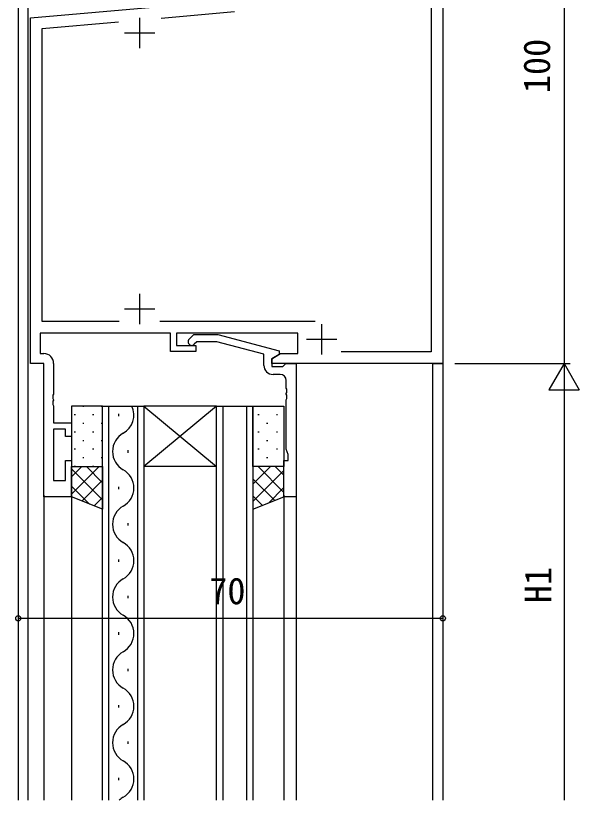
# Model space of a CAD drawing. Units: millimetres, scale not verified. Extents: x -793 to 793, y -564 to 564.
# Drawn here: x -145.4 to -52.5, y -297.7 to -168.4 of the extents above; entities that cross this region are included whole.
import ezdxf
from ezdxf.enums import TextEntityAlignment as Align

# ---------------------------------------------------------------- set-up
doc = ezdxf.new("R2010")
doc.units = ezdxf.units.MM
doc.header["$LTSCALE"] = 4
for name, color, linetype in [('0-2_YKK_11', 7, 'Continuous'), ('0-3_YKK_12', 2, 'Continuous'), ('0-4_YKK_13', 4, 'Continuous'), ('0-6_YKK_D', 6, 'Continuous')]:
    doc.layers.add(name, color=color, linetype=linetype)
doc.styles.add('ＭＳ ゴシック', font='')
doc.styles.get('ＭＳ ゴシック').set_extended_font_data('MS Gothic')

msp = doc.modelspace()

# ---------------------------------------------------------------- linework, layer by layer
at = {"layer": '0-2_YKK_11'}
for p, q in [((-121.449, -168.759), (-109.382, -167.703)), ((-125.022, -168.709), (-125.022, -173.709)), ((-127.522, -171.209), (-122.522, -171.209)), ((-125.022, -214.209), (-125.022, -219.209)), ((-127.522, -216.709), (-122.522, -216.709)), ((-96.083, -218.779), (-121.671, -218.779)), ((-95.022, -219.209), (-95.022, -224.209)), ((-97.522, -221.709), (-92.522, -221.709)), ((-101.852, -227.509), (-103.022, -227.509))]:
    msp.add_line(p, q, dxfattribs=at)
for points in [[(-75.022, -125.709), (-75.022, -225.709), (-103.222, -225.709), (-103.222, -224.909), (-101.784, -224.079), (-98.922, -224.079), (-98.922, -220.709), (-118.922, -220.709), (-118.922, -222.709), (-115.722, -222.709), (-115.722, -223.709), (-119.922, -223.709), (-119.922, -220.709), (-141.392, -220.709), (-141.392, -224.079), (-140.792, -224.079)], [(-88.792, -151.839), (-88.792, -145.839), (-76.952, -145.839), (-76.952, -223.779), (-91.782, -223.779)], [(-139.192, -225.679), (-139.192, -230.751), (-139.312, -230.934), (-139.312, -231.484), (-139.192, -231.667), (-139.192, -231.751), (-139.312, -231.934), (-139.312, -232.484), (-139.192, -232.667), (-139.192, -235.509), (-136.222, -235.509), (-136.222, -237.709), (-137.222, -237.709), (-137.222, -236.509), (-139.192, -236.509), (-139.192, -245.009), (-137.222, -245.009), (-137.222, -241.709), (-136.222, -241.709), (-136.222, -247.709), (-140.822, -247.709), (-140.822, -225.709), (-143.022, -225.709), (-143.022, -168.709), (-109.597, -165.785)], [(-128.372, -218.779), (-141.092, -218.779), (-141.092, -170.478), (-128.517, -169.377)], [(-116.846, -221.685), (-116.07, -220.909), (-112.125, -220.909), (-102.022, -223.616), (-102.022, -224.216), (-103.222, -224.909), (-103.222, -226.209), (-101.422, -226.209), (-101.222, -226.009), (-100.922, -225.709), (-99.222, -225.709)], [(-104.522, -226.009), (-104.522, -224.189), (-112.283, -222.109), (-115.573, -222.109), (-115.997, -222.533)], [(-99.222, -225.709), (-99.222, -247.709), (-101.222, -247.709), (-101.222, -241.709), (-100.522, -241.709), (-100.522, -240.709), (-100.852, -239.802), (-100.852, -231.667), (-100.732, -231.484), (-100.732, -230.934), (-100.852, -230.751), (-100.852, -230.667), (-100.732, -230.484), (-100.732, -229.934), (-100.852, -229.751), (-100.852, -228.509)]]:
    msp.add_lwpolyline(points, dxfattribs=at)
for centre, radius, start, end in [((-116.422, -222.109), 0.6, 134.99999, 315.00001), ((-140.792, -225.679), 1.6, 0.00001, 89.99999), ((-103.022, -226.009), 1.5, 180.00001, 269.99999), ((-101.852, -228.509), 1, 0.00001, 89.99999)]:
    msp.add_arc(centre, radius, start, end, dxfattribs=at)
at = {"layer": '0-3_YKK_12'}
for p, q in [((-145.022, -40.709), (-145.022, -297.709)), ((-75.022, -40.709), (-75.022, -297.709)), ((-143.392, -297.709), (-143.392, -157.191)), ((-76.722, -225.709), (-99.522, -225.709)), ((-76.652, -297.709), (-76.652, -225.709)), ((-76.652, -225.709), (-75.022, -225.709)), ((-130.122, -232.709), (-130.122, -297.709)), ((-125.322, -297.709), (-125.322, -232.709)), ((-124.322, -232.709), (-124.322, -297.709)), ((-112.322, -232.709), (-124.322, -232.709)), ((-112.322, -232.709), (-124.322, -242.709)), ((-124.322, -232.709), (-112.322, -242.709)), ((-111.322, -232.709), (-111.322, -297.709)), ((-107.322, -297.709), (-107.322, -232.709)), ((-106.322, -232.709), (-106.322, -297.709)), ((-128.482, -234.009), (-128.482, -234.409)), ((-126.962, -240.009), (-126.962, -240.409)), ((-112.322, -242.709), (-124.322, -242.709)), ((-128.482, -246.009), (-128.482, -246.409)), ((-140.822, -247.409), (-140.822, -297.709)), ((-136.222, -247.709), (-136.222, -297.709)), ((-101.222, -247.409), (-101.222, -297.709)), ((-99.222, -247.409), (-99.222, -297.709)), ((-126.962, -252.009), (-126.962, -252.409)), ((-128.482, -258.009), (-128.482, -258.409)), ((-126.962, -264.009), (-126.962, -264.409)), ((-128.482, -270.009), (-128.482, -270.409)), ((-126.962, -276.009), (-126.962, -276.409)), ((-128.482, -282.009), (-128.482, -282.409)), ((-128.482, -282.009), (-128.482, -282.409)), ((-126.962, -288.009), (-126.962, -288.409)), ((-128.482, -294.009), (-128.482, -294.409))]:
    msp.add_line(p, q, dxfattribs=at)
for points in [[(-131.122, -297.709), (-131.122, -232.709), (-124.322, -232.709)], [(-112.322, -297.709), (-112.322, -232.709), (-106.322, -232.709)]]:
    msp.add_lwpolyline(points, dxfattribs=at)
for centre, start, end in [((-129.398, -234.209), 299.20254, 25.87761), ((-126.045, -240.209), 119.20254, 240.79746), ((-129.398, -246.209), 299.20254, 60.79746), ((-126.045, -252.209), 119.20254, 240.79746), ((-129.398, -258.209), 299.20254, 60.79746), ((-126.045, -264.209), 119.20254, 240.79746), ((-129.398, -270.209), 299.20254, 60.79746), ((-126.045, -276.209), 119.20254, 240.79746), ((-129.398, -282.209), 299.20254, 60.79746), ((-126.045, -288.209), 119.20254, 240.79746), ((-129.398, -294.209), 299.20254, 60.79746), ((-126.045, -300.209), 119.20254, 133.3306)]:
    msp.add_arc(centre, 3.437, start, end, dxfattribs=at)
at = {"layer": '0-4_YKK_13'}
for p, q in [((-134.387, -232.714), (-134.187, -232.714)), ((-131.357, -232.714), (-131.157, -232.714)), ((-104.087, -232.714), (-103.887, -232.714)), ((-135.802, -234.129), (-135.602, -234.129)), ((-132.772, -234.129), (-132.572, -234.129)), ((-105.502, -234.129), (-105.302, -234.129)), ((-102.472, -234.129), (-102.272, -234.129)), ((-134.387, -235.544), (-134.187, -235.544)), ((-131.357, -235.544), (-131.157, -235.544)), ((-104.087, -235.544), (-103.887, -235.544)), ((-135.802, -236.959), (-135.602, -236.959)), ((-132.772, -236.959), (-132.572, -236.959)), ((-105.502, -236.959), (-105.302, -236.959)), ((-102.472, -236.959), (-102.272, -236.959)), ((-134.387, -238.374), (-134.187, -238.374)), ((-131.357, -238.374), (-131.157, -238.374)), ((-104.087, -238.374), (-103.887, -238.374)), ((-135.802, -239.789), (-135.602, -239.789)), ((-132.772, -239.789), (-132.572, -239.789)), ((-105.502, -239.789), (-105.302, -239.789)), ((-102.472, -239.789), (-102.272, -239.789)), ((-134.387, -241.204), (-134.187, -241.204)), ((-131.357, -241.204), (-131.157, -241.204)), ((-104.087, -241.204), (-103.887, -241.204)), ((-131.701, -242.709), (-136.222, -247.229)), ((-134.53, -242.709), (-136.222, -244.401)), ((-136.222, -243.077), (-131.122, -248.177)), ((-135.802, -242.619), (-135.602, -242.619)), ((-133.761, -242.709), (-131.122, -245.349)), ((-132.772, -242.619), (-132.572, -242.619)), ((-103.417, -242.709), (-106.322, -245.613)), ((-106.246, -242.709), (-106.322, -242.785)), ((-105.502, -242.619), (-105.302, -242.619)), ((-105.477, -242.709), (-101.222, -246.964)), ((-102.649, -242.709), (-101.222, -244.136)), ((-102.472, -242.619), (-102.272, -242.619)), ((-101.222, -243.342), (-106.322, -248.442)), ((-131.122, -244.958), (-134.535, -248.371)), ((-106.322, -244.693), (-102.718, -248.296)), ((-136.222, -245.906), (-133.255, -248.872)), ((-101.222, -246.17), (-103.753, -248.702)), ((-131.122, -247.786), (-132.503, -249.167)), ((-106.322, -247.521), (-104.75, -249.093))]:
    msp.add_line(p, q, dxfattribs=at)
for points in [[(-136.222, -242.709), (-131.122, -242.709), (-131.122, -232.709), (-136.222, -232.709)], [(-101.222, -242.709), (-106.322, -242.709), (-106.322, -232.709), (-101.222, -232.709)], [(-131.122, -242.709), (-131.122, -249.709), (-136.222, -247.709), (-136.222, -242.709)], [(-106.322, -242.709), (-106.322, -249.709), (-101.222, -247.709), (-101.222, -242.709)]]:
    msp.add_lwpolyline(points, close=True, dxfattribs=at)
at = {"layer": '0-6_YKK_D'}
for p, q in [((-55.022, -125.709), (-55.022, -225.709)), ((-73.022, -225.709), (-54.022, -225.709)), ((-72.022, -225.709), (-54.022, -225.709)), ((-55.022, -225.709), (-57.522, -230.039)), ((-55.022, -225.709), (-52.522, -230.039)), ((-55.022, -225.709), (-55.022, -234.369)), ((-57.522, -230.039), (-52.522, -230.039)), ((-55.022, -230.709), (-55.022, -297.709)), ((-145.022, -250.709), (-145.022, -268.709)), ((-75.022, -250.709), (-75.022, -268.709)), ((-145.022, -267.709), (-75.022, -267.709))]:
    msp.add_line(p, q, dxfattribs=at)
for centre in [(-145.022, -267.709), (-75.022, -267.709)]:
    msp.add_circle(centre, 0.425, dxfattribs=at)

# ---------------------------------------------------------------- texts
at = {"layer": '0-6_YKK_D', "style": 'ＭＳ ゴシック'}
for s, p in [('100', (-56.022, -181.149)), ('H1', (-55.822, -265.229))]:
    msp.add_text(s, height=4.399, rotation=90, dxfattribs=at).set_placement(p, align=Align.BOTTOM_LEFT)
msp.add_text('70', height=4.399, dxfattribs=at).set_placement((-113.542, -266.709), align=Align.BOTTOM_LEFT)

doc.saveas('drawing.dxf')
